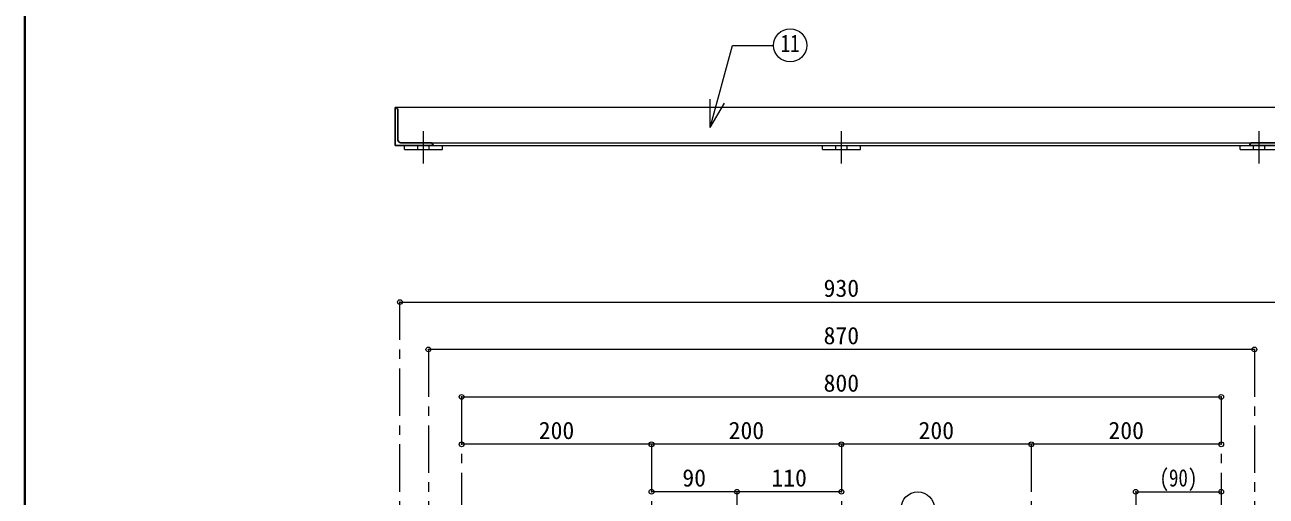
# Model space of a CAD drawing. Units: millimetres at full size, sheet at 1:10. Extents: x -2046 to 2004, y -1334 to 1476.
# Drawn here: x -2046 to -738, y -353 to 144 of the extents above; entities that cross this region are included whole.
import ezdxf
from ezdxf.enums import TextEntityAlignment as Align

# ---------------------------------------------------------------- set-up
doc = ezdxf.new("R2010")
doc.units = ezdxf.units.MM
doc.header["$LTSCALE"] = 10
doc.header["$PDMODE"] = 32
doc.header["$PDSIZE"] = 5
doc.linetypes.add('CHAIN1', pattern=[8, 5, -1, 1, -1])
doc.linetypes.add('DASHED1', pattern=[1.8, 1.2, -0.6])
doc.layers.add('0-0_ﾚｲﾔ1', color=4, linetype='Continuous', lineweight=9)
doc.styles.add('ＭＳ ゴシック', font='')
doc.styles.get('ＭＳ ゴシック').set_extended_font_data('MS Gothic')

msp = doc.modelspace()

# ---------------------------------------------------------------- linework, layer by layer
at = {"layer": '0-0_ﾚｲﾔ1', "color": 1, "lineweight": 40}
msp.add_line((-2045.72, -1333.73), (-2045.72, 1476.27), dxfattribs=at)
at = {"layer": '0-0_ﾚｲﾔ1', "color": 7, "lineweight": 18}
for p, q in [((-715.72, 56.27), (-1655.72, 56.27)), ((-1323.77, 35.12), (-1323.77, 65.12)), ((-1323.77, 35.12), (-1308.77, 61.11)), ((-1618.72, 19.27), (-752.72, 19.27)), ((-1615.72, 16.27), (-755.72, 16.27))]:
    msp.add_line(p, q, dxfattribs=at)
at = {"layer": '0-0_ﾚｲﾔ1', "color": 5, "lineweight": 25}
for p, q in [((-1655.72, 16.27), (-1655.72, 56.27)), ((-1652.72, 53.27), (-1652.72, 22.27)), ((-1655.72, 16.27), (-1615.72, 16.27)), ((-1649.72, 19.27), (-1618.72, 19.27)), ((-755.72, 16.27), (-715.72, 16.27)), ((-752.72, 19.27), (-721.72, 19.27))]:
    msp.add_line(p, q, dxfattribs=at)
at = {"layer": '0-0_ﾚｲﾔ1', "linetype": 'CHAIN1'}
for p, q in [((-1625.72, -2.73), (-1625.72, 31.27)), ((-1185.72, -2.73), (-1185.72, 31.27)), ((-745.72, -2.73), (-745.72, 31.27)), ((-1650.72, -508.73), (-1650.72, -148.73)), ((-1620.72, -198.73), (-1620.72, -493.73)), ((-750.72, -198.73), (-750.72, -493.73)), ((-1585.72, -248.73), (-1585.72, -508.73)), ((-785.72, -248.73), (-785.72, -508.73)), ((-1385.72, -298.73), (-1385.72, -458.73)), ((-1185.72, -298.73), (-1185.72, -458.73)), ((-985.72, -298.73), (-985.72, -458.73)), ((-1295.72, -348.73), (-1295.72, -672.23)), ((-875.72, -348.73), (-875.72, -843.73))]:
    msp.add_line(p, q, dxfattribs=at)
at = {"layer": '0-0_ﾚｲﾔ1'}
for p, q in [((-1645.72, 12.27), (-1645.72, 16.27)), ((-1605.72, 12.27), (-1605.72, 16.27)), ((-1205.72, 12.27), (-1205.72, 16.27)), ((-1165.72, 12.27), (-1165.72, 16.27)), ((-765.72, 12.27), (-765.72, 16.27)), ((-1645.72, 12.27), (-1605.72, 12.27)), ((-1205.72, 12.27), (-1165.72, 12.27)), ((-765.72, 12.27), (-725.72, 12.27)), ((-1650.72, -148.73), (-720.72, -148.73)), ((-750.72, -198.73), (-1620.72, -198.73)), ((-1585.72, -248.73), (-785.72, -248.73)), ((-1385.72, -298.73), (-1585.72, -298.73)), ((-1185.72, -298.73), (-1385.72, -298.73)), ((-985.72, -298.73), (-1185.72, -298.73)), ((-785.72, -298.73), (-985.72, -298.73)), ((-1295.72, -348.73), (-1385.72, -348.73)), ((-1185.72, -348.73), (-1295.72, -348.73)), ((-875.72, -348.73), (-785.72, -348.73))]:
    msp.add_line(p, q, dxfattribs=at)
at = {"layer": '0-0_ﾚｲﾔ1', "linetype": 'DASHED1'}
for p, q in [((-1631.72, 12.27), (-1631.72, 16.27)), ((-1619.72, 12.27), (-1619.72, 16.27)), ((-1191.72, 12.27), (-1191.72, 16.27)), ((-1179.72, 12.27), (-1179.72, 16.27)), ((-751.72, 12.27), (-751.72, 16.27)), ((-739.72, 12.27), (-739.72, 16.27))]:
    msp.add_line(p, q, dxfattribs=at)
at = {"layer": '0-0_ﾚｲﾔ1', "color": 7, "lineweight": 18}
msp.add_lwpolyline([(-1323.77, 35.12), (-1300.51, 121.91), (-1257.19, 121.91)], dxfattribs=at)
for centre in [(-1239.69, 121.91), (-1105.32, -366.41)]:
    msp.add_circle(centre, 17.5, dxfattribs=at)
at = {"layer": '0-0_ﾚｲﾔ1', "color": 5, "lineweight": 25}
for centre, start, end in [((-1655.72, 53.27), 0, 90), ((-1649.72, 22.27), 180, 270), ((-1618.72, 16.27), 0, 90), ((-752.72, 16.27), 90, 180)]:
    msp.add_arc(centre, 3, start, end, dxfattribs=at)
at = {"layer": '0-0_ﾚｲﾔ1', "color": 1}
for p in [(-1650.72, -148.73), (-1620.72, -198.73), (-750.72, -198.73), (-1585.72, -248.73), (-785.72, -248.73), (-1585.72, -298.73), (-1385.72, -298.73), (-1185.72, -298.73), (-985.72, -298.73), (-785.72, -298.73), (-1385.72, -348.73), (-1295.72, -348.73), (-1185.72, -348.73), (-875.72, -348.73), (-785.72, -348.73)]:
    msp.add_point(p, dxfattribs=at)

# ---------------------------------------------------------------- texts
at = {"layer": '0-0_ﾚｲﾔ1', "color": 7, "style": 'ＭＳ ゴシック', "width": 0.8}
for s, p in [('11', (-1249.69, 109.41)), ('(90)', (-850.72, -348.73))]:
    msp.add_text(s, height=18.33, dxfattribs=at).set_placement(p, align=Align.BOTTOM_LEFT)
at = {"layer": '0-0_ﾚｲﾔ1', "color": 7, "style": 'ＭＳ ゴシック'}
for s, p in [('930', (-1204.47, -148.73)), ('870', (-1204.47, -198.73)), ('800', (-1204.47, -248.73)), ('200', (-1504.47, -298.73)), ('200', (-1304.47, -298.73)), ('200', (-1104.47, -298.73)), ('200', (-904.47, -298.73)), ('90', (-1353.22, -348.73)), ('110', (-1259.47, -348.73))]:
    msp.add_text(s, height=18.33, dxfattribs=at).set_placement(p, align=Align.BOTTOM_LEFT)

doc.saveas('drawing.dxf')
